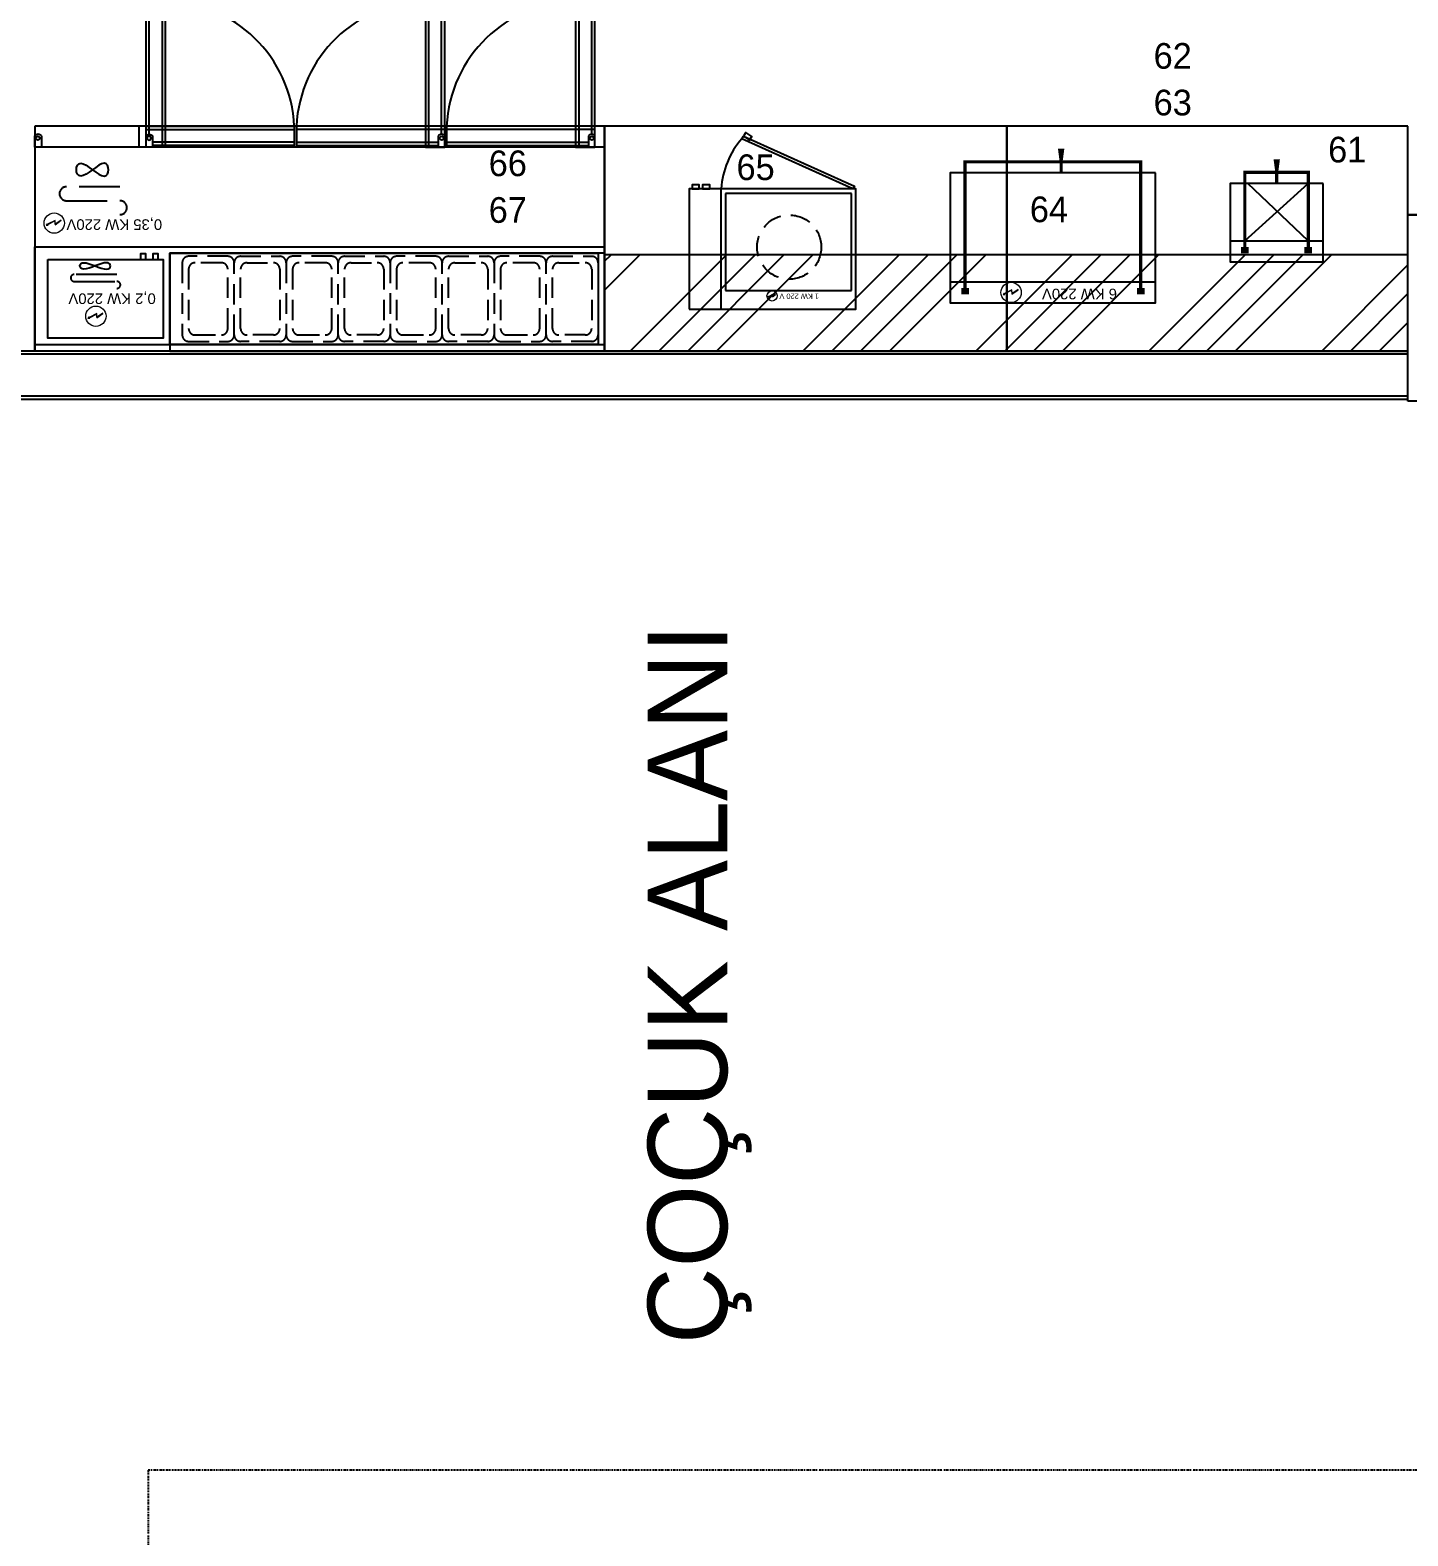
# Model space of a CAD drawing. Header units: millimetres. Extents: x 6517 to 10548, y -1828 to 1073.
# Drawn here: x 7121.2 to 7550.6, y -842.2 to -373.1 of the extents above; entities that cross this region are included whole.
import ezdxf

# ---------------------------------------------------------------- set-up
doc = ezdxf.new("R2010")
doc.units = ezdxf.units.MM
for name, pattern in [('BORDER', [1.75, 0.5, -0.25, 0.5, -0.25, 0, -0.25]), ('DASHED', [19.05, 12.7, -6.35]), ('DASHED2', [9.525, 6.35, -3.175]), ('HIDDEN', [9.525, 6.35, -3.175])]:
    doc.linetypes.add(name, pattern=pattern)
for name, color, linetype in [('Kıtc-002 Çizgi', 7, 'Continuous'), ('Kıtc-008 Rakam', 1, 'Continuous'), ('Kıtc-011 Elk Tes Yazı 001', 1, 'Continuous'), ('Kıtc-014 Elk Tes İşaretler', 1, 'Continuous')]:
    doc.layers.add(name, color=color, linetype=linetype)
doc.styles.get("Standard").update_dxf_attribs({"font": 'stylu.ttf', "height": 10})

# ---------------------------------------------------------------- blocks, each defined once
blk = doc.blocks.new('A$C4E3860C5')
at = {"layer": 'Kıtc-014 Elk Tes İşaretler', "linetype": 'Continuous', "lineweight": 0}
for p, q in [((2.9, 3.66), (0.96, 2.3)), ((0.96, 2.3), (1, 2.21)), ((1, 2.21), (2.81, 3.48)), ((2.81, 3.48), (2.9, 2.31)), ((3, 2.49), (2.9, 3.66)), ((2.9, 2.31), (5.24, 3.52)), ((5.18, 3.62), (3, 2.49)), ((5.66, 3.81), (5.09, 3.77)), ((5.09, 3.77), (5.17, 3.64)), ((5.17, 3.64), (5.34, 3.36)), ((5.24, 3.52), (5.19, 3.62)), ((5.34, 3.36), (5.66, 3.81))]:
    blk.add_line(p, q, dxfattribs=at)
blk.add_circle((3.16, 3.16), 3.16, dxfattribs=at)
blk = doc.blocks.new('A$C4C105235')
at = {"layer": 'Kıtc-002 Çizgi'}
for points in [[(2, 3), (2, 6.5), (0, 6.5), (0, 3)], [(0, 6), (0, 0), (46.2, 0), (46.2, 6), (2, 6)], [(0, 5), (0, 1), (46.2, 1), (46.2, 5), (2, 5)]]:
    blk.add_lwpolyline(points, dxfattribs=at)
blk.add_circle((0.93, 3.71), 0.596, dxfattribs=at)
blk.add_arc((1, 3.75), 1.25, 216.8699, 323.1301, dxfattribs=at)
blk = doc.blocks.new('A$C1FF566C6')
at = {"layer": 'Kıtc-002 Çizgi', "color": 254}
for points in [[(6, 45.5), (0, 45.5), (0, 0), (6, 0), (6, 45.5)], [(1, 41.5), (1, 0), (5, 0), (5, 45.5)]]:
    blk.add_lwpolyline(points, dxfattribs=at)
blk = doc.blocks.new('A$C04CB272A')
at = {"layer": 'Kıtc-002 Çizgi'}
for p, q in [((209.98, 107), (32.48, 107)), ((32.48, 45.5), (209.98, 45.5)), ((177.55, 39), (177.55, 45.5))]:
    blk.add_line(p, q, dxfattribs=at)
blk.add_lwpolyline([(209.98, 39), (209.98, 109), (32.48, 109), (32.48, 39)], close=True, dxfattribs=at)
at = {"layer": 'Kıtc-002 Çizgi', "linetype": 'DASHED'}
for points in [[(200.15, 62.19), (183.48, 62.19, -1), (183.48, 66.53)], [(183.48, 57.84), (200.15, 57.84, 1), (200.15, 62.19)]]:
    blk.add_lwpolyline(points, format="xyb", dxfattribs=at)
at = {"layer": 'Kıtc-002 Çizgi', "linetype": 'DASHED', "ltscale": 0.1}
blk.add_lwpolyline([(195.71, 50.53), (194.95, 50.7), (194.06, 51.16), (193.09, 51.8), (192.07, 52.53), (191.05, 53.27), (190.08, 53.91), (189.19, 54.36), (188.43, 54.53), (187.83, 54.36), (187.41, 53.91), (187.15, 53.27), (187.07, 52.53), (187.15, 51.8), (187.41, 51.16), (187.83, 50.7), (188.43, 50.53), (189.19, 50.7), (190.08, 51.16), (191.05, 51.8), (192.07, 52.53), (193.09, 53.27), (194.06, 53.91), (194.95, 54.36), (195.71, 54.53), (196.31, 54.36), (196.73, 53.91), (196.99, 53.27), (197.07, 52.53), (196.99, 51.8), (196.73, 51.16), (196.31, 50.7)], close=True, dxfattribs=at)
at = {"layer": 'Kıtc-002 Çizgi'}
blk.add_lwpolyline([(207.98, 42), (207.98, 45.5), (209.98, 45.5), (209.98, 42)], dxfattribs=at)
blk.add_circle((209.05, 42.72), 0.596, dxfattribs=at)
at = {"layer": 'Kıtc-002 Çizgi', "color": 254}
for centre, start, end in [((40.86, 40.86), 270.8691, 357.3948), ((87.66, 40.86), 270.8691, 357.3948), ((169.97, 40.86), 182.6052, 269.1309)]:
    blk.add_arc(centre, 40.86, start, end, dxfattribs=at)
at = {"layer": 'Kıtc-002 Çizgi'}
blk.add_arc((208.98, 42.75), 1.25, 216.8699, 323.1301, dxfattribs=at)
for name, p in [('A$C4E3860C5', (200.81, 66)), ('A$C4C105235', (35.48, 39)), ('A$C1FF566C6', (35.48, 0)), ('A$C4C105235', (82.28, 39)), ('A$C1FF566C6', (82.28, 0))]:
    blk.add_blockref(name, p, dxfattribs=at)
at = {"layer": 'Kıtc-002 Çizgi', "xscale": -1}
for name, p in [('A$C4C105235', (175.35, 39)), ('A$C1FF566C6', (175.35, 0))]:
    blk.add_blockref(name, p, dxfattribs=at)
at = {"layer": 'Kıtc-011 Elk Tes Yazı 001', "insert": (170.34, 71.28), "char_height": 3.3081, "attachment_point": 1}
blk.add_mtext_dynamic_manual_height_columns('{\\f@Arial Unicode MS|b0|i0|c162|p34;0,35 KW 220V }', width=30.2799, gutter_width=50, heights=[0], dxfattribs=at)
blk = doc.blocks.new('A$C29431E44')
at = {"layer": 'Kıtc-014 Elk Tes İşaretler', "linetype": 'Continuous', "lineweight": 0}
for p, q in [((2.9, 3.66), (0.96, 2.3)), ((0.96, 2.3), (1, 2.21)), ((1, 2.21), (2.81, 3.48)), ((2.81, 3.48), (2.9, 2.31)), ((3, 2.49), (2.9, 3.66)), ((2.9, 2.31), (5.24, 3.52)), ((5.18, 3.62), (3, 2.49)), ((5.66, 3.81), (5.09, 3.77)), ((5.09, 3.77), (5.17, 3.64)), ((5.17, 3.64), (5.34, 3.36)), ((5.24, 3.52), (5.19, 3.62)), ((5.34, 3.36), (5.66, 3.81))]:
    blk.add_line(p, q, dxfattribs=at)
blk.add_circle((3.16, 3.16), 3.16, dxfattribs=at)
blk = doc.blocks.new('A$C1A153461')
at = {"layer": 'Kıtc-002 Çizgi'}
for points in [[(177.5, 0), (0, 0), (0, 32.5), (177.5, 32.5)], [(135.5, 32.5), (0, 32.5), (0, 2), (135.5, 2)], [(135.5, 2), (2, 2), (2, 30.5), (135.5, 30.5)], [(173.5, 4), (137.5, 4), (137.5, 28.5), (173.5, 28.5)], [(140.78, 4), (139.14, 4), (139.14, 2.23), (140.78, 2.23)], [(144.6, 4), (142.96, 4), (142.96, 2.23), (144.6, 2.23)]]:
    blk.add_lwpolyline(points, close=True, dxfattribs=at)
at = {"layer": 'Kıtc-002 Çizgi', "color": 254, "linetype": 'HIDDEN'}
for points in [[(4, 29.5), (16.2, 29.5, -0.414214), (18.2, 27.5), (18.2, 5, -0.414214), (16.2, 3), (4, 3, -0.414214), (2, 5), (2, 27.5, -0.414214)], [(32.4, 29.5), (20.2, 29.5, 0.414214), (18.2, 27.5), (18.2, 5, 0.414214), (20.2, 3), (32.4, 3, 0.414214), (34.4, 5), (34.4, 27.5, 0.414214)], [(36.4, 29.5), (48.6, 29.5, -0.414214), (50.6, 27.5), (50.6, 5, -0.414214), (48.6, 3), (36.4, 3, -0.414214), (34.4, 5), (34.4, 27.5, -0.414214)], [(64.8, 29.5), (52.6, 29.5, 0.414214), (50.6, 27.5), (50.6, 5, 0.414214), (52.6, 3), (64.8, 3, 0.414214), (66.8, 5), (66.8, 27.5, 0.414214)], [(68.8, 29.5), (81, 29.5, -0.414214), (83, 27.5), (83, 5, -0.414214), (81, 3), (68.8, 3, -0.414214), (66.8, 5), (66.8, 27.5, -0.414214)], [(97.2, 29.5), (85, 29.5, 0.414214), (83, 27.5), (83, 5, 0.414214), (85, 3), (97.2, 3, 0.414214), (99.2, 5), (99.2, 27.5, 0.414214)], [(101.2, 29.5), (113.4, 29.5, -0.414214), (115.4, 27.5), (115.4, 5, -0.414214), (113.4, 3), (101.2, 3, -0.414214), (99.2, 5), (99.2, 27.5, -0.414214)], [(129.6, 29.5), (117.4, 29.5, 0.414214), (115.4, 27.5), (115.4, 5, 0.414214), (117.4, 3), (129.6, 3, 0.414214), (131.6, 5), (131.6, 27.5, 0.414214)], [(6, 27.5), (14.2, 27.5, -0.414214), (16.2, 25.5), (16.2, 7, -0.414214), (14.2, 5), (6, 5, -0.414214), (4, 7), (4, 25.5, -0.414214)], [(30.4, 27.5), (22.2, 27.5, 0.414214), (20.2, 25.5), (20.2, 7, 0.414214), (22.2, 5), (30.4, 5, 0.414214), (32.4, 7), (32.4, 25.5, 0.414214)], [(38.4, 27.5), (46.6, 27.5, -0.414214), (48.6, 25.5), (48.6, 7, -0.414214), (46.6, 5), (38.4, 5, -0.414214), (36.4, 7), (36.4, 25.5, -0.414214)], [(62.8, 27.5), (54.6, 27.5, 0.414214), (52.6, 25.5), (52.6, 7, 0.414214), (54.6, 5), (62.8, 5, 0.414214), (64.8, 7), (64.8, 25.5, 0.414214)], [(70.8, 27.5), (79, 27.5, -0.414214), (81, 25.5), (81, 7, -0.414214), (79, 5), (70.8, 5, -0.414214), (68.8, 7), (68.8, 25.5, -0.414214)], [(95.2, 27.5), (87, 27.5, 0.414214), (85, 25.5), (85, 7, 0.414214), (87, 5), (95.2, 5, 0.414214), (97.2, 7), (97.2, 25.5, 0.414214)], [(103.2, 27.5), (111.4, 27.5, -0.414214), (113.4, 25.5), (113.4, 7, -0.414214), (111.4, 5), (103.2, 5, -0.414214), (101.2, 7), (101.2, 25.5, -0.414214)], [(127.6, 27.5), (119.4, 27.5, 0.414214), (117.4, 25.5), (117.4, 7, 0.414214), (119.4, 5), (127.6, 5, 0.414214), (129.6, 7), (129.6, 25.5, 0.414214)]]:
    blk.add_lwpolyline(points, format="xyb", close=True, dxfattribs=at)
at = {"layer": 'Kıtc-002 Çizgi', "linetype": 'DASHED'}
for points in [[(165.27, 10.82), (151.93, 10.82, -1), (151.93, 12.99)], [(151.93, 8.65), (165.27, 8.65, 1), (165.27, 10.82)]]:
    blk.add_lwpolyline(points, format="xyb", dxfattribs=at)
at = {"layer": 'Kıtc-002 Çizgi', "linetype": 'DASHED', "ltscale": 0.1}
blk.add_lwpolyline([(162.22, 4.99), (161.49, 5.08), (160.64, 5.31), (159.7, 5.63), (158.73, 6), (157.76, 6.36), (156.82, 6.68), (155.97, 6.91), (155.24, 7), (154.67, 6.91), (154.26, 6.68), (154.02, 6.36), (153.94, 6), (154.02, 5.63), (154.26, 5.31), (154.67, 5.08), (155.24, 4.99), (155.97, 5.08), (156.82, 5.31), (157.76, 5.63), (158.73, 6), (159.7, 6.36), (160.64, 6.68), (161.49, 6.91), (162.22, 7), (162.79, 6.91), (163.2, 6.68), (163.44, 6.36), (163.52, 6), (163.44, 5.63), (163.2, 5.31), (162.79, 5.08)], close=True, dxfattribs=at)
at = {"layer": 'Kıtc-014 Elk Tes İşaretler'}
blk.add_blockref('A$C29431E44', (155.35, 18.51), dxfattribs=at)
at = {"layer": 'Kıtc-011 Elk Tes Yazı 001', "insert": (139.84, 17.85), "char_height": 3.3081, "attachment_point": 1}
blk.add_mtext_dynamic_manual_height_columns('{\\f@Arial Unicode MS|b0|i0|c162|p34;0,2 KW 220V }', width=27.5245, gutter_width=50, heights=[0], dxfattribs=at)
blk = doc.blocks.new('A$C38437E3F')
at = {"layer": 'Kıtc-002 Çizgi'}
blk.add_lwpolyline([(0, 7.57), (64, 7.57), (64, 48.03), (0, 48.03)], close=True, dxfattribs=at)
for points, const_width in [([(3.46, 44.35), (5.8, 44.35)], 2), ([(4.63, 44.03), (4.63, 4.11), (29.5, 4.11)], 1), ([(59.37, 44.03), (59.37, 4.11), (29.5, 4.11)], 1), ([(60.54, 44.35), (58.2, 44.35)], 2)]:
    blk.add_lwpolyline(points, dxfattribs=dict(at, const_width=const_width))
blk.add_lwpolyline([(64, 41.48), (0, 41.48)], dxfattribs=at)
blk.add_lwpolyline([(29.44, 7.48, 1, 1, 0), (29.44, 3.72, 1, 2, 0), (29.44, 0, 2, 2, 0)], format="xyseb", dxfattribs=at)
blk = doc.blocks.new('A$C2EB72211')
at = {"layer": 'Kıtc-002 Çizgi', "lineweight": -2}
blk.add_blockref('A$C38437E3F', (0, 0), dxfattribs=at)
at = {"layer": 'Kıtc-002 Çizgi'}
blk.add_blockref('A$C4E3860C5', (41.87, 41.63), dxfattribs=at)
at = {"layer": 'Kıtc-011 Elk Tes Yazı 001', "insert": (12.04, 46.92), "char_height": 3.3081, "attachment_point": 1}
blk.add_mtext_dynamic_manual_height_columns('{\\f@Arial Unicode MS|b0|i0|c162|p34;6 KW 220V }', width=30.0141, gutter_width=50, heights=[0], dxfattribs=at)
blk = doc.blocks.new('A$C386F66D4')
at = {"linetype": 'DASHED2', "lineweight": -2}
blk.add_circle((33.07, 43.34), 10, dxfattribs=at)
at = {"layer": 'Kıtc-002 Çizgi', "linetype": 'DASHED', "ltscale": 10}
blk.add_line((54.26, 62.64), (54.26, 25.14), dxfattribs=at)
at = {"layer": 'Kıtc-002 Çizgi'}
for points in [[(64.26, 62.64), (12.26, 62.64), (12.26, 25.14), (64.26, 25.14)], [(47.31, 8.74), (12.73, 24.31), (13.28, 25.14), (47.87, 9.57)], [(60.07, 25.14), (57.82, 25.14), (57.82, 23.94), (60.07, 23.94)], [(63.35, 25.14), (61.1, 25.14), (61.1, 23.94), (63.35, 23.94)], [(47.31, 8.74), (45.41, 10.01), (44.68, 8.93), (46.58, 7.65)]]:
    blk.add_lwpolyline(points, close=True, dxfattribs=at)
at = {"layer": 'Kıtc-002 Çizgi', "linetype": 'DASHED', "ltscale": 10}
blk.add_lwpolyline([(52.88, 56.9), (13.65, 56.9), (13.65, 26.61), (52.88, 26.61)], close=True, dxfattribs=at)
at = {"layer": 'Kıtc-002 Çizgi'}
blk.add_arc((27.17, 27.17), 27.17, 319.6341, 355.7229, dxfattribs=at)
at = {"layer": 'Kıtc-002 Çizgi', "xscale": 0.5, "yscale": 0.5, "zscale": 0.5}
blk.add_blockref('A$C4E3860C5', (36.83, 56.99), dxfattribs=at)
at = {"layer": 'Kıtc-011 Elk Tes Yazı 001', "insert": (23.79, 59.47), "char_height": 1.654, "attachment_point": 1}
blk.add_mtext_dynamic_manual_height_columns('{\\f@Arial Unicode MS|b0|i0|c162|p34;1 KW 220 V }', width=30.0141, gutter_width=50, heights=[0], dxfattribs=at)
blk = doc.blocks.new('A$C431827C6')
at = {"layer": 'Kıtc-002 Çizgi'}
for p, q in [((24.37, 25.48), (4.63, 7.57)), ((4.63, 25.48), (23.49, 7.57))]:
    blk.add_line(p, q, dxfattribs=at)
blk.add_lwpolyline([(0, 7.57), (29, 7.57), (29, 32.03), (0, 32.03)], close=True, dxfattribs=at)
for points, const_width in [([(3.46, 28.35), (5.8, 28.35)], 2), ([(4.63, 28.03), (4.63, 4.11), (14.5, 4.11)], 1), ([(24.37, 28.03), (24.37, 4.11), (14.5, 4.11)], 1), ([(25.54, 28.35), (23.2, 28.35)], 2)]:
    blk.add_lwpolyline(points, dxfattribs=dict(at, const_width=const_width))
blk.add_lwpolyline([(29, 25.48), (0, 25.48)], dxfattribs=at)
blk.add_lwpolyline([(14.44, 7.48, 1, 1, 0), (14.44, 3.72, 1, 2, 0), (14.44, 0, 2, 2, 0)], format="xyseb", dxfattribs=at)

msp = doc.modelspace()

# ---------------------------------------------------------------- hatches: boundary and pattern name
at = {"layer": 'Kıtc-002 Çizgi'}
h = msp.add_hatch(dxfattribs=at)
h.set_pattern_fill('ANSI34', color=254, scale=2, style=0)
h.set_pattern_definition([(45, (2899.898, -2510.57), (-26.94077, 26.94077), []), (45, (2908.878, -2510.57), (-26.94077, 26.94077), []), (45, (2917.858, -2510.57), (-26.94077, 26.94077), []), (45, (2926.84, -2510.57), (-26.94077, 26.94077), [])])
h.paths.add_polyline_path([(7300.22, -473.07), (7550.56, -473.07), (7550.56, -443.07), (7300.22, -443.07)])

# ---------------------------------------------------------------- linework, layer by layer
at = {"color": 1}
for p, q in [((7609.56, -430.69), (7550.56, -430.69)), ((7550.56, -473.07), (6887.56, -473.07))]:
    msp.add_line(p, q, dxfattribs=at)
at = {"color": 0, "linetype": 'BORDER'}
for p, q in [((7158, -821.67), (7158, -987.5)), ((7570, -821.67), (7158, -821.67))]:
    msp.add_line(p, q, dxfattribs=at)
msp.add_lwpolyline([(7550.56, -488.69), (7550.56, -430.69), (7609.56, -430.69), (7609.56, -488.69)], close=True)
at = {"color": 0}
for points in [[(6887.56, -488.07), (7550.56, -488.07), (7550.56, -473.07), (6887.56, -473.07)], [(6887.56, -487.07), (7550.56, -487.07), (7550.56, -474.07), (6887.56, -474.07)]]:
    msp.add_lwpolyline(points, close=True, dxfattribs=at)
at = {"layer": 'Kıtc-002 Çizgi'}
for points in [[(7425.56, -403.07), (7300.22, -403.07), (7300.22, -473.07), (7425.56, -473.07)], [(7550.56, -403.07), (7425.56, -403.07), (7425.56, -473.07), (7550.56, -473.07)], [(7300.22, -473.07), (7550.56, -473.07), (7550.56, -443.07), (7300.22, -443.07)]]:
    msp.add_lwpolyline(points, close=True, dxfattribs=at)

# ---------------------------------------------------------------- block references
at = {"lineweight": -2, "rotation": 180}
msp.add_blockref('A$C386F66D4', (7390.84, -397.36), dxfattribs=at)
at = {"layer": 'Kıtc-002 Çizgi', "rotation": 180}
for name, p in [('A$C04CB272A', (7332.7, -364.06)), ('A$C431827C6', (7524.15, -413.31)), ('A$C1A153461', (7300.22, -440.57))]:
    msp.add_blockref(name, p, dxfattribs=at)
at = {"layer": 'Kıtc-002 Çizgi', "lineweight": -2, "rotation": 180}
msp.add_blockref('A$C2EB72211', (7471.96, -410.04), dxfattribs=at)

# ---------------------------------------------------------------- texts
msp.add_text('ÇOÇUK ALANI', height=24.7516, rotation=90).set_placement((7338.45, -782.44))
at = {"layer": 'Kıtc-008 Rakam', "color": 1}
for s, p in [('62', (7471.34, -385.14)), ('63', (7471.34, -399.67)), ('61', (7525.71, -414.33)), ('66', (7264.13, -418.6)), ('65', (7341.36, -419.82)), ('67', (7264.13, -433.14)), ('64', (7432.76, -432.94))]:
    msp.add_text(s, height=8, dxfattribs=at).set_placement(p)

doc.saveas('drawing.dxf')
